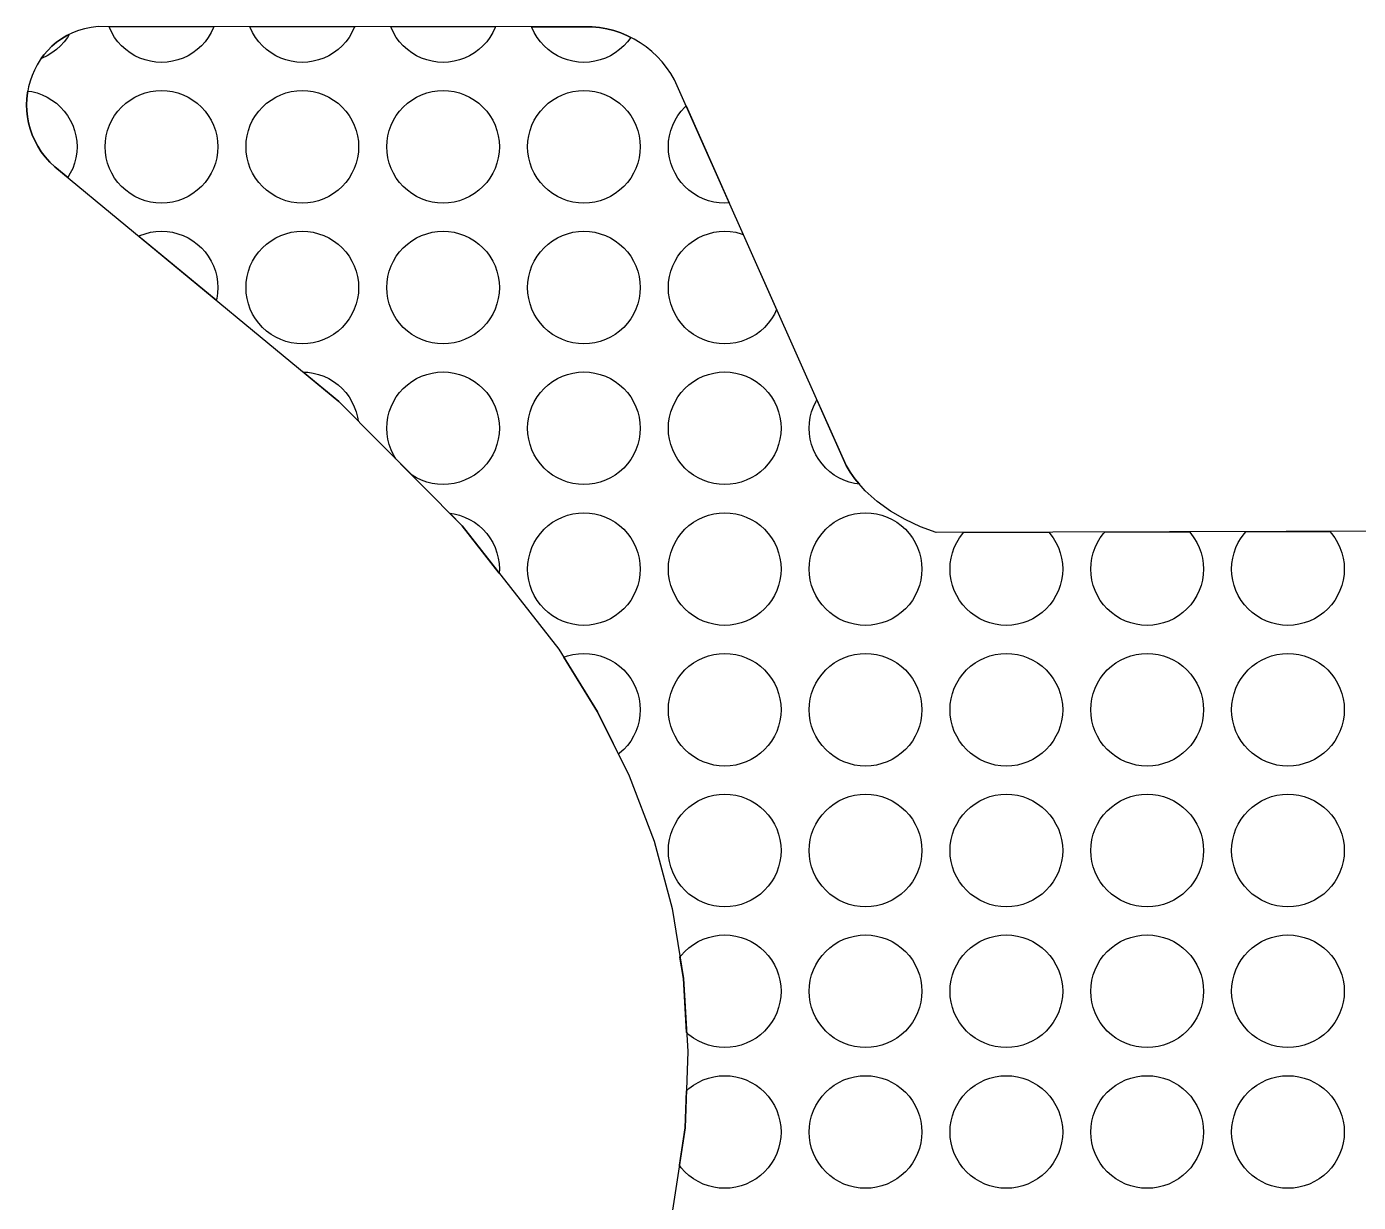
# Model space of a CAD drawing. Header units: millimetres. Extents: x 13 to 136, y -291 to -203.
# Drawn here: x 26.57 to 50.22, y -223.84 to -202.96 of the extents above; entities that cross this region are included whole.
import ezdxf

# ---------------------------------------------------------------- set-up
doc = ezdxf.new("R2010")
doc.units = ezdxf.units.MM
doc.layers.add('background', color=7, linetype='Continuous')
doc.layers.add('outline_2', color=3, linetype='Continuous')

msp = doc.modelspace()

# ---------------------------------------------------------------- linework, layer by layer
at = {"layer": 'background'}
for points in [[(26.876, -203.459), (26.945, -203.379), (27.02, -203.304), (27.102, -203.235), (27.19, -203.172), (27.284, -203.116), (27.328, -203.095), (27.297, -203.147), (27.239, -203.225), (27.173, -203.298), (27.1, -203.364), (27.021, -203.422), (26.937, -203.473), (26.848, -203.515), (26.83, -203.521)], [(29.896, -202.956), (29.889, -202.974), (29.847, -203.062), (29.797, -203.147), (29.739, -203.225), (29.673, -203.298), (29.6, -203.364), (29.521, -203.422), (29.437, -203.473), (29.348, -203.515), (29.256, -203.548), (29.161, -203.572), (29.064, -203.586), (28.966, -203.591), (28.868, -203.586), (28.77, -203.572), (28.675, -203.548), (28.583, -203.515), (28.494, -203.473), (28.41, -203.422), (28.331, -203.364), (28.258, -203.298), (28.193, -203.225), (28.134, -203.147), (28.084, -203.062), (28.042, -202.974), (28.035, -202.956)], [(32.396, -202.956), (32.389, -202.974), (32.347, -203.062), (32.297, -203.147), (32.239, -203.225), (32.173, -203.298), (32.1, -203.364), (32.021, -203.422), (31.937, -203.473), (31.848, -203.515), (31.756, -203.548), (31.661, -203.572), (31.564, -203.586), (31.466, -203.591), (31.368, -203.586), (31.27, -203.572), (31.175, -203.548), (31.083, -203.515), (30.994, -203.473), (30.91, -203.422), (30.831, -203.364), (30.758, -203.298), (30.693, -203.225), (30.634, -203.147), (30.584, -203.062), (30.542, -202.974), (30.535, -202.956)], [(34.896, -202.957), (34.889, -202.974), (34.847, -203.062), (34.797, -203.147), (34.739, -203.225), (34.673, -203.298), (34.6, -203.364), (34.521, -203.422), (34.437, -203.473), (34.348, -203.515), (34.256, -203.548), (34.161, -203.572), (34.064, -203.586), (33.966, -203.591), (33.868, -203.586), (33.77, -203.572), (33.675, -203.548), (33.583, -203.515), (33.494, -203.473), (33.41, -203.422), (33.331, -203.364), (33.258, -203.298), (33.193, -203.225), (33.134, -203.147), (33.084, -203.062), (33.042, -202.974), (33.035, -202.956)], [(36.614, -202.957), (36.745, -202.971), (36.873, -202.995), (36.999, -203.027), (37.122, -203.069), (37.24, -203.119), (37.297, -203.147), (37.239, -203.225), (37.173, -203.298), (37.1, -203.364), (37.021, -203.422), (36.937, -203.473), (36.848, -203.515), (36.756, -203.548), (36.661, -203.572), (36.564, -203.586), (36.466, -203.591), (36.368, -203.586), (36.27, -203.572), (36.175, -203.548), (36.083, -203.515), (35.994, -203.473), (35.91, -203.422), (35.831, -203.364), (35.758, -203.298), (35.693, -203.225), (35.634, -203.147), (35.584, -203.062), (35.542, -202.974), (35.536, -202.957)], [(27.073, -205.449), (26.983, -205.363), (26.903, -205.272), (26.832, -205.178), (26.769, -205.08), (26.715, -204.979), (26.671, -204.877), (26.634, -204.772), (26.606, -204.666), (26.586, -204.558), (26.575, -204.451), (26.571, -204.343), (26.576, -204.237), (26.587, -204.131), (26.593, -204.1), (26.661, -204.11), (26.756, -204.134), (26.848, -204.167), (26.937, -204.209), (27.021, -204.26), (27.1, -204.318), (27.173, -204.384), (27.239, -204.457), (27.297, -204.535), (27.347, -204.62), (27.389, -204.708), (27.422, -204.801), (27.446, -204.896), (27.461, -204.993), (27.466, -205.091), (27.461, -205.189), (27.446, -205.286), (27.422, -205.381), (27.389, -205.474), (27.347, -205.562), (27.302, -205.638)], [(29.966, -205.091), (29.961, -205.189), (29.946, -205.286), (29.922, -205.381), (29.889, -205.474), (29.847, -205.562), (29.797, -205.647), (29.739, -205.725), (29.673, -205.798), (29.6, -205.864), (29.521, -205.922), (29.437, -205.973), (29.348, -206.015), (29.256, -206.048), (29.161, -206.072), (29.064, -206.086), (28.966, -206.091), (28.868, -206.086), (28.77, -206.072), (28.675, -206.048), (28.583, -206.015), (28.494, -205.973), (28.41, -205.922), (28.331, -205.864), (28.258, -205.798), (28.193, -205.725), (28.134, -205.647), (28.084, -205.562), (28.042, -205.474), (28.009, -205.381), (27.985, -205.286), (27.97, -205.189), (27.966, -205.091), (27.97, -204.993), (27.985, -204.896), (28.009, -204.801), (28.042, -204.708), (28.084, -204.62), (28.134, -204.535), (28.193, -204.457), (28.258, -204.384), (28.331, -204.318), (28.41, -204.26), (28.494, -204.209), (28.583, -204.167), (28.675, -204.134), (28.77, -204.11), (28.868, -204.096), (28.966, -204.091), (29.064, -204.096), (29.161, -204.11), (29.256, -204.134), (29.348, -204.167), (29.437, -204.209), (29.521, -204.26), (29.6, -204.318), (29.673, -204.384), (29.739, -204.457), (29.797, -204.535), (29.847, -204.62), (29.889, -204.708), (29.922, -204.801), (29.946, -204.896), (29.961, -204.993)], [(32.466, -205.091), (32.461, -205.189), (32.446, -205.286), (32.422, -205.381), (32.389, -205.474), (32.347, -205.562), (32.297, -205.647), (32.239, -205.725), (32.173, -205.798), (32.1, -205.864), (32.021, -205.922), (31.937, -205.973), (31.848, -206.015), (31.756, -206.048), (31.661, -206.072), (31.564, -206.086), (31.466, -206.091), (31.368, -206.086), (31.27, -206.072), (31.175, -206.048), (31.083, -206.015), (30.994, -205.973), (30.91, -205.922), (30.831, -205.864), (30.758, -205.798), (30.693, -205.725), (30.634, -205.647), (30.584, -205.562), (30.542, -205.474), (30.509, -205.381), (30.485, -205.286), (30.47, -205.189), (30.466, -205.091), (30.47, -204.993), (30.485, -204.896), (30.509, -204.801), (30.542, -204.708), (30.584, -204.62), (30.634, -204.535), (30.693, -204.457), (30.758, -204.384), (30.831, -204.318), (30.91, -204.26), (30.994, -204.209), (31.083, -204.167), (31.175, -204.134), (31.27, -204.11), (31.368, -204.096), (31.466, -204.091), (31.564, -204.096), (31.661, -204.11), (31.756, -204.134), (31.848, -204.167), (31.937, -204.209), (32.021, -204.26), (32.1, -204.318), (32.173, -204.384), (32.239, -204.457), (32.297, -204.535), (32.347, -204.62), (32.389, -204.708), (32.422, -204.801), (32.446, -204.896), (32.461, -204.993)], [(34.966, -205.091), (34.961, -205.189), (34.946, -205.286), (34.922, -205.381), (34.889, -205.474), (34.847, -205.562), (34.797, -205.647), (34.739, -205.725), (34.673, -205.798), (34.6, -205.864), (34.521, -205.922), (34.437, -205.973), (34.348, -206.015), (34.256, -206.048), (34.161, -206.072), (34.064, -206.086), (33.966, -206.091), (33.868, -206.086), (33.77, -206.072), (33.675, -206.048), (33.583, -206.015), (33.494, -205.973), (33.41, -205.922), (33.331, -205.864), (33.258, -205.798), (33.193, -205.725), (33.134, -205.647), (33.084, -205.562), (33.042, -205.474), (33.009, -205.381), (32.985, -205.286), (32.97, -205.189), (32.966, -205.091), (32.97, -204.993), (32.985, -204.896), (33.009, -204.801), (33.042, -204.708), (33.084, -204.62), (33.134, -204.535), (33.193, -204.457), (33.258, -204.384), (33.331, -204.318), (33.41, -204.26), (33.494, -204.209), (33.583, -204.167), (33.675, -204.134), (33.77, -204.11), (33.868, -204.096), (33.966, -204.091), (34.064, -204.096), (34.161, -204.11), (34.256, -204.134), (34.348, -204.167), (34.437, -204.209), (34.521, -204.26), (34.6, -204.318), (34.673, -204.384), (34.739, -204.457), (34.797, -204.535), (34.847, -204.62), (34.889, -204.708), (34.922, -204.801), (34.946, -204.896), (34.961, -204.993)], [(37.466, -205.091), (37.461, -205.189), (37.446, -205.286), (37.422, -205.381), (37.389, -205.474), (37.347, -205.562), (37.297, -205.647), (37.239, -205.725), (37.173, -205.798), (37.1, -205.864), (37.021, -205.922), (36.937, -205.973), (36.848, -206.015), (36.756, -206.048), (36.661, -206.072), (36.564, -206.086), (36.466, -206.091), (36.368, -206.086), (36.27, -206.072), (36.175, -206.048), (36.083, -206.015), (35.994, -205.973), (35.91, -205.922), (35.831, -205.864), (35.758, -205.798), (35.693, -205.725), (35.634, -205.647), (35.584, -205.562), (35.542, -205.474), (35.509, -205.381), (35.485, -205.286), (35.47, -205.189), (35.466, -205.091), (35.47, -204.993), (35.485, -204.896), (35.509, -204.801), (35.542, -204.708), (35.584, -204.62), (35.634, -204.535), (35.693, -204.457), (35.758, -204.384), (35.831, -204.318), (35.91, -204.26), (35.994, -204.209), (36.083, -204.167), (36.175, -204.134), (36.27, -204.11), (36.368, -204.096), (36.466, -204.091), (36.564, -204.096), (36.661, -204.11), (36.756, -204.134), (36.848, -204.167), (36.937, -204.209), (37.021, -204.26), (37.1, -204.318), (37.173, -204.384), (37.239, -204.457), (37.297, -204.535), (37.347, -204.62), (37.389, -204.708), (37.422, -204.801), (37.446, -204.896), (37.461, -204.993)], [(39.046, -206.087), (38.966, -206.091), (38.868, -206.086), (38.77, -206.072), (38.675, -206.048), (38.583, -206.015), (38.494, -205.973), (38.41, -205.922), (38.331, -205.864), (38.258, -205.798), (38.193, -205.725), (38.134, -205.647), (38.084, -205.562), (38.042, -205.474), (38.009, -205.381), (37.985, -205.286), (37.97, -205.189), (37.966, -205.091), (37.97, -204.993), (37.985, -204.896), (38.009, -204.801), (38.042, -204.708), (38.084, -204.62), (38.134, -204.535), (38.193, -204.457), (38.258, -204.384), (38.279, -204.365)], [(28.56, -206.678), (28.583, -206.667), (28.675, -206.634), (28.77, -206.61), (28.868, -206.596), (28.966, -206.591), (29.064, -206.596), (29.161, -206.61), (29.256, -206.634), (29.348, -206.667), (29.437, -206.709), (29.521, -206.76), (29.6, -206.818), (29.673, -206.884), (29.739, -206.957), (29.797, -207.035), (29.847, -207.12), (29.889, -207.208), (29.922, -207.301), (29.946, -207.396), (29.961, -207.493), (29.966, -207.591), (29.961, -207.689), (29.946, -207.786), (29.939, -207.816)], [(32.466, -207.591), (32.461, -207.689), (32.446, -207.786), (32.422, -207.881), (32.389, -207.974), (32.347, -208.062), (32.297, -208.147), (32.239, -208.225), (32.173, -208.298), (32.1, -208.364), (32.021, -208.422), (31.937, -208.473), (31.848, -208.515), (31.756, -208.548), (31.661, -208.572), (31.564, -208.586), (31.466, -208.591), (31.368, -208.586), (31.27, -208.572), (31.175, -208.548), (31.083, -208.515), (30.994, -208.473), (30.91, -208.422), (30.831, -208.364), (30.758, -208.298), (30.693, -208.225), (30.634, -208.147), (30.584, -208.062), (30.542, -207.974), (30.509, -207.881), (30.485, -207.786), (30.47, -207.689), (30.466, -207.591), (30.47, -207.493), (30.485, -207.396), (30.509, -207.301), (30.542, -207.208), (30.584, -207.12), (30.634, -207.035), (30.693, -206.957), (30.758, -206.884), (30.831, -206.818), (30.91, -206.76), (30.994, -206.709), (31.083, -206.667), (31.175, -206.634), (31.27, -206.61), (31.368, -206.596), (31.466, -206.591), (31.564, -206.596), (31.661, -206.61), (31.756, -206.634), (31.848, -206.667), (31.937, -206.709), (32.021, -206.76), (32.1, -206.818), (32.173, -206.884), (32.239, -206.957), (32.297, -207.035), (32.347, -207.12), (32.389, -207.208), (32.422, -207.301), (32.446, -207.396), (32.461, -207.493)], [(34.966, -207.591), (34.961, -207.689), (34.946, -207.786), (34.922, -207.881), (34.889, -207.974), (34.847, -208.062), (34.797, -208.147), (34.739, -208.225), (34.673, -208.298), (34.6, -208.364), (34.521, -208.422), (34.437, -208.473), (34.348, -208.515), (34.256, -208.548), (34.161, -208.572), (34.064, -208.586), (33.966, -208.591), (33.868, -208.586), (33.77, -208.572), (33.675, -208.548), (33.583, -208.515), (33.494, -208.473), (33.41, -208.422), (33.331, -208.364), (33.258, -208.298), (33.193, -208.225), (33.134, -208.147), (33.084, -208.062), (33.042, -207.974), (33.009, -207.881), (32.985, -207.786), (32.97, -207.689), (32.966, -207.591), (32.97, -207.493), (32.985, -207.396), (33.009, -207.301), (33.042, -207.208), (33.084, -207.12), (33.134, -207.035), (33.193, -206.957), (33.258, -206.884), (33.331, -206.818), (33.41, -206.76), (33.494, -206.709), (33.583, -206.667), (33.675, -206.634), (33.77, -206.61), (33.868, -206.596), (33.966, -206.591), (34.064, -206.596), (34.161, -206.61), (34.256, -206.634), (34.348, -206.667), (34.437, -206.709), (34.521, -206.76), (34.6, -206.818), (34.673, -206.884), (34.739, -206.957), (34.797, -207.035), (34.847, -207.12), (34.889, -207.208), (34.922, -207.301), (34.946, -207.396), (34.961, -207.493)], [(37.466, -207.591), (37.461, -207.689), (37.446, -207.786), (37.422, -207.881), (37.389, -207.974), (37.347, -208.062), (37.297, -208.147), (37.239, -208.225), (37.173, -208.298), (37.1, -208.364), (37.021, -208.422), (36.937, -208.473), (36.848, -208.515), (36.756, -208.548), (36.661, -208.572), (36.564, -208.586), (36.466, -208.591), (36.368, -208.586), (36.27, -208.572), (36.175, -208.548), (36.083, -208.515), (35.994, -208.473), (35.91, -208.422), (35.831, -208.364), (35.758, -208.298), (35.693, -208.225), (35.634, -208.147), (35.584, -208.062), (35.542, -207.974), (35.509, -207.881), (35.485, -207.786), (35.47, -207.689), (35.466, -207.591), (35.47, -207.493), (35.485, -207.396), (35.509, -207.301), (35.542, -207.208), (35.584, -207.12), (35.634, -207.035), (35.693, -206.957), (35.758, -206.884), (35.831, -206.818), (35.91, -206.76), (35.994, -206.709), (36.083, -206.667), (36.175, -206.634), (36.27, -206.61), (36.368, -206.596), (36.466, -206.591), (36.564, -206.596), (36.661, -206.61), (36.756, -206.634), (36.848, -206.667), (36.937, -206.709), (37.021, -206.76), (37.1, -206.818), (37.173, -206.884), (37.239, -206.957), (37.297, -207.035), (37.347, -207.12), (37.389, -207.208), (37.422, -207.301), (37.446, -207.396), (37.461, -207.493)], [(39.887, -207.978), (39.847, -208.062), (39.797, -208.147), (39.739, -208.225), (39.673, -208.298), (39.6, -208.364), (39.521, -208.422), (39.437, -208.473), (39.348, -208.515), (39.256, -208.548), (39.161, -208.572), (39.064, -208.586), (38.966, -208.591), (38.868, -208.586), (38.77, -208.572), (38.675, -208.548), (38.583, -208.515), (38.494, -208.473), (38.41, -208.422), (38.331, -208.364), (38.258, -208.298), (38.193, -208.225), (38.134, -208.147), (38.084, -208.062), (38.042, -207.974), (38.009, -207.881), (37.985, -207.786), (37.97, -207.689), (37.966, -207.591), (37.97, -207.493), (37.985, -207.396), (38.009, -207.301), (38.042, -207.208), (38.084, -207.12), (38.134, -207.035), (38.193, -206.957), (38.258, -206.884), (38.331, -206.818), (38.41, -206.76), (38.494, -206.709), (38.583, -206.667), (38.675, -206.634), (38.77, -206.61), (38.868, -206.596), (38.966, -206.591), (39.064, -206.596), (39.161, -206.61), (39.256, -206.634), (39.295, -206.648)], [(32.115, -209.614), (31.483, -209.092), (31.564, -209.096), (31.661, -209.11), (31.756, -209.134), (31.848, -209.167), (31.937, -209.209), (32.021, -209.26), (32.1, -209.318), (32.173, -209.384), (32.239, -209.457), (32.297, -209.535), (32.347, -209.62), (32.389, -209.708), (32.422, -209.801), (32.446, -209.896), (32.455, -209.957)], [(33.127, -210.634), (33.084, -210.562), (33.042, -210.474), (33.009, -210.381), (32.985, -210.286), (32.97, -210.189), (32.966, -210.091), (32.97, -209.993), (32.985, -209.896), (33.009, -209.801), (33.042, -209.708), (33.084, -209.62), (33.134, -209.535), (33.193, -209.457), (33.258, -209.384), (33.331, -209.318), (33.41, -209.26), (33.494, -209.209), (33.583, -209.167), (33.675, -209.134), (33.77, -209.11), (33.868, -209.096), (33.966, -209.091), (34.064, -209.096), (34.161, -209.11), (34.256, -209.134), (34.348, -209.167), (34.437, -209.209), (34.521, -209.26), (34.6, -209.318), (34.673, -209.384), (34.739, -209.457), (34.797, -209.535), (34.847, -209.62), (34.889, -209.708), (34.922, -209.801), (34.946, -209.896), (34.961, -209.993), (34.966, -210.091), (34.961, -210.189), (34.946, -210.286), (34.922, -210.381), (34.889, -210.474), (34.847, -210.562), (34.797, -210.647), (34.739, -210.725), (34.673, -210.798), (34.6, -210.864), (34.521, -210.922), (34.437, -210.973), (34.348, -211.015), (34.256, -211.048), (34.161, -211.072), (34.064, -211.086), (33.966, -211.091), (33.868, -211.086), (33.77, -211.072), (33.675, -211.048), (33.583, -211.015), (33.494, -210.973), (33.416, -210.926)], [(37.466, -210.091), (37.461, -210.189), (37.446, -210.286), (37.422, -210.381), (37.389, -210.474), (37.347, -210.562), (37.297, -210.647), (37.239, -210.725), (37.173, -210.798), (37.1, -210.864), (37.021, -210.922), (36.937, -210.973), (36.848, -211.015), (36.756, -211.048), (36.661, -211.072), (36.564, -211.086), (36.466, -211.091), (36.368, -211.086), (36.27, -211.072), (36.175, -211.048), (36.083, -211.015), (35.994, -210.973), (35.91, -210.922), (35.831, -210.864), (35.758, -210.798), (35.693, -210.725), (35.634, -210.647), (35.584, -210.562), (35.542, -210.474), (35.509, -210.381), (35.485, -210.286), (35.47, -210.189), (35.466, -210.091), (35.47, -209.993), (35.485, -209.896), (35.509, -209.801), (35.542, -209.708), (35.584, -209.62), (35.634, -209.535), (35.693, -209.457), (35.758, -209.384), (35.831, -209.318), (35.91, -209.26), (35.994, -209.209), (36.083, -209.167), (36.175, -209.134), (36.27, -209.11), (36.368, -209.096), (36.466, -209.091), (36.564, -209.096), (36.661, -209.11), (36.756, -209.134), (36.848, -209.167), (36.937, -209.209), (37.021, -209.26), (37.1, -209.318), (37.173, -209.384), (37.239, -209.457), (37.297, -209.535), (37.347, -209.62), (37.389, -209.708), (37.422, -209.801), (37.446, -209.896), (37.461, -209.993)], [(39.966, -210.091), (39.961, -210.189), (39.946, -210.286), (39.922, -210.381), (39.889, -210.474), (39.847, -210.562), (39.797, -210.647), (39.739, -210.725), (39.673, -210.798), (39.6, -210.864), (39.521, -210.922), (39.437, -210.973), (39.348, -211.015), (39.256, -211.048), (39.161, -211.072), (39.064, -211.086), (38.966, -211.091), (38.868, -211.086), (38.77, -211.072), (38.675, -211.048), (38.583, -211.015), (38.494, -210.973), (38.41, -210.922), (38.331, -210.864), (38.258, -210.798), (38.193, -210.725), (38.134, -210.647), (38.084, -210.562), (38.042, -210.474), (38.009, -210.381), (37.985, -210.286), (37.97, -210.189), (37.966, -210.091), (37.97, -209.993), (37.985, -209.896), (38.009, -209.801), (38.042, -209.708), (38.084, -209.62), (38.134, -209.535), (38.193, -209.457), (38.258, -209.384), (38.331, -209.318), (38.41, -209.26), (38.494, -209.209), (38.583, -209.167), (38.675, -209.134), (38.77, -209.11), (38.868, -209.096), (38.966, -209.091), (39.064, -209.096), (39.161, -209.11), (39.256, -209.134), (39.348, -209.167), (39.437, -209.209), (39.521, -209.26), (39.6, -209.318), (39.673, -209.384), (39.739, -209.457), (39.797, -209.535), (39.847, -209.62), (39.889, -209.708), (39.922, -209.801), (39.946, -209.896), (39.961, -209.993)], [(41.12, -210.749), (41.193, -210.871), (41.274, -210.986), (41.359, -211.085), (41.27, -211.072), (41.175, -211.048), (41.083, -211.015), (40.994, -210.973), (40.91, -210.922), (40.831, -210.864), (40.758, -210.798), (40.693, -210.725), (40.634, -210.647), (40.584, -210.562), (40.542, -210.474), (40.509, -210.381), (40.485, -210.286), (40.47, -210.189), (40.466, -210.091), (40.47, -209.993), (40.485, -209.896), (40.509, -209.801), (40.542, -209.708), (40.584, -209.62), (40.603, -209.587)], [(34.304, -211.822), (34.083, -211.599), (34.161, -211.61), (34.256, -211.634), (34.348, -211.667), (34.437, -211.709), (34.521, -211.76), (34.6, -211.818), (34.673, -211.884), (34.739, -211.957), (34.797, -212.035), (34.847, -212.12), (34.889, -212.208), (34.922, -212.301), (34.946, -212.396), (34.961, -212.493), (34.966, -212.591), (34.962, -212.662)], [(37.466, -212.591), (37.461, -212.689), (37.446, -212.786), (37.422, -212.881), (37.389, -212.974), (37.347, -213.062), (37.297, -213.147), (37.239, -213.225), (37.173, -213.298), (37.1, -213.364), (37.021, -213.422), (36.937, -213.473), (36.848, -213.515), (36.756, -213.548), (36.661, -213.572), (36.564, -213.586), (36.466, -213.591), (36.368, -213.586), (36.27, -213.572), (36.175, -213.548), (36.083, -213.515), (35.994, -213.473), (35.91, -213.422), (35.831, -213.364), (35.758, -213.298), (35.693, -213.225), (35.634, -213.147), (35.584, -213.062), (35.542, -212.974), (35.509, -212.881), (35.485, -212.786), (35.47, -212.689), (35.466, -212.591), (35.47, -212.493), (35.485, -212.396), (35.509, -212.301), (35.542, -212.208), (35.584, -212.12), (35.634, -212.035), (35.693, -211.957), (35.758, -211.884), (35.831, -211.818), (35.91, -211.76), (35.994, -211.709), (36.083, -211.667), (36.175, -211.634), (36.27, -211.61), (36.368, -211.596), (36.466, -211.591), (36.564, -211.596), (36.661, -211.61), (36.756, -211.634), (36.848, -211.667), (36.937, -211.709), (37.021, -211.76), (37.1, -211.818), (37.173, -211.884), (37.239, -211.957), (37.297, -212.035), (37.347, -212.12), (37.389, -212.208), (37.422, -212.301), (37.446, -212.396), (37.461, -212.493)], [(39.966, -212.591), (39.961, -212.689), (39.946, -212.786), (39.922, -212.881), (39.889, -212.974), (39.847, -213.062), (39.797, -213.147), (39.739, -213.225), (39.673, -213.298), (39.6, -213.364), (39.521, -213.422), (39.437, -213.473), (39.348, -213.515), (39.256, -213.548), (39.161, -213.572), (39.064, -213.586), (38.966, -213.591), (38.868, -213.586), (38.77, -213.572), (38.675, -213.548), (38.583, -213.515), (38.494, -213.473), (38.41, -213.422), (38.331, -213.364), (38.258, -213.298), (38.193, -213.225), (38.134, -213.147), (38.084, -213.062), (38.042, -212.974), (38.009, -212.881), (37.985, -212.786), (37.97, -212.689), (37.966, -212.591), (37.97, -212.493), (37.985, -212.396), (38.009, -212.301), (38.042, -212.208), (38.084, -212.12), (38.134, -212.035), (38.193, -211.957), (38.258, -211.884), (38.331, -211.818), (38.41, -211.76), (38.494, -211.709), (38.583, -211.667), (38.675, -211.634), (38.77, -211.61), (38.868, -211.596), (38.966, -211.591), (39.064, -211.596), (39.161, -211.61), (39.256, -211.634), (39.348, -211.667), (39.437, -211.709), (39.521, -211.76), (39.6, -211.818), (39.673, -211.884), (39.739, -211.957), (39.797, -212.035), (39.847, -212.12), (39.889, -212.208), (39.922, -212.301), (39.946, -212.396), (39.961, -212.493)], [(42.466, -212.591), (42.461, -212.689), (42.446, -212.786), (42.422, -212.881), (42.389, -212.974), (42.347, -213.062), (42.297, -213.147), (42.239, -213.225), (42.173, -213.298), (42.1, -213.364), (42.021, -213.422), (41.937, -213.473), (41.848, -213.515), (41.756, -213.548), (41.661, -213.572), (41.564, -213.586), (41.466, -213.591), (41.368, -213.586), (41.27, -213.572), (41.175, -213.548), (41.083, -213.515), (40.994, -213.473), (40.91, -213.422), (40.831, -213.364), (40.758, -213.298), (40.693, -213.225), (40.634, -213.147), (40.584, -213.062), (40.542, -212.974), (40.509, -212.881), (40.485, -212.786), (40.47, -212.689), (40.466, -212.591), (40.47, -212.493), (40.485, -212.396), (40.509, -212.301), (40.542, -212.208), (40.584, -212.12), (40.634, -212.035), (40.693, -211.957), (40.758, -211.884), (40.831, -211.818), (40.91, -211.76), (40.994, -211.709), (41.083, -211.667), (41.175, -211.634), (41.27, -211.61), (41.368, -211.596), (41.466, -211.591), (41.564, -211.596), (41.661, -211.61), (41.756, -211.634), (41.848, -211.667), (41.937, -211.709), (42.021, -211.76), (42.1, -211.818), (42.173, -211.884), (42.239, -211.957), (42.297, -212.035), (42.347, -212.12), (42.389, -212.208), (42.422, -212.301), (42.446, -212.396), (42.461, -212.493)], [(44.722, -211.938), (44.739, -211.957), (44.797, -212.035), (44.847, -212.12), (44.889, -212.208), (44.922, -212.301), (44.946, -212.396), (44.961, -212.493), (44.966, -212.591), (44.961, -212.689), (44.946, -212.786), (44.922, -212.881), (44.889, -212.974), (44.847, -213.062), (44.797, -213.147), (44.739, -213.225), (44.673, -213.298), (44.6, -213.364), (44.521, -213.422), (44.437, -213.473), (44.348, -213.515), (44.256, -213.548), (44.161, -213.572), (44.064, -213.586), (43.966, -213.591), (43.868, -213.586), (43.77, -213.572), (43.675, -213.548), (43.583, -213.515), (43.494, -213.473), (43.41, -213.422), (43.331, -213.364), (43.258, -213.298), (43.193, -213.225), (43.134, -213.147), (43.084, -213.062), (43.042, -212.974), (43.009, -212.881), (42.985, -212.786), (42.97, -212.689), (42.966, -212.591), (42.97, -212.493), (42.985, -212.396), (43.009, -212.301), (43.042, -212.208), (43.084, -212.12), (43.134, -212.035), (43.193, -211.957), (43.205, -211.943)], [(47.215, -211.931), (47.239, -211.957), (47.297, -212.035), (47.347, -212.12), (47.389, -212.208), (47.422, -212.301), (47.446, -212.396), (47.461, -212.493), (47.466, -212.591), (47.461, -212.689), (47.446, -212.786), (47.422, -212.881), (47.389, -212.974), (47.347, -213.062), (47.297, -213.147), (47.239, -213.225), (47.173, -213.298), (47.1, -213.364), (47.021, -213.422), (46.937, -213.473), (46.848, -213.515), (46.756, -213.548), (46.661, -213.572), (46.564, -213.586), (46.466, -213.591), (46.368, -213.586), (46.27, -213.572), (46.175, -213.548), (46.083, -213.515), (45.994, -213.473), (45.91, -213.422), (45.831, -213.364), (45.758, -213.298), (45.693, -213.225), (45.634, -213.147), (45.584, -213.062), (45.542, -212.974), (45.509, -212.881), (45.485, -212.786), (45.47, -212.689), (45.466, -212.591), (45.47, -212.493), (45.485, -212.396), (45.509, -212.301), (45.542, -212.208), (45.584, -212.12), (45.634, -212.035), (45.693, -211.957), (45.712, -211.935)], [(49.709, -211.924), (49.739, -211.957), (49.797, -212.035), (49.847, -212.12), (49.889, -212.208), (49.922, -212.301), (49.946, -212.396), (49.961, -212.493), (49.966, -212.591), (49.961, -212.689), (49.946, -212.786), (49.922, -212.881), (49.889, -212.974), (49.847, -213.062), (49.797, -213.147), (49.739, -213.225), (49.673, -213.298), (49.6, -213.364), (49.521, -213.422), (49.437, -213.473), (49.348, -213.515), (49.256, -213.548), (49.161, -213.572), (49.064, -213.586), (48.966, -213.591), (48.868, -213.586), (48.77, -213.572), (48.675, -213.548), (48.583, -213.515), (48.494, -213.473), (48.41, -213.422), (48.331, -213.364), (48.258, -213.298), (48.193, -213.225), (48.134, -213.147), (48.084, -213.062), (48.042, -212.974), (48.009, -212.881), (47.985, -212.786), (47.97, -212.689), (47.966, -212.591), (47.97, -212.493), (47.985, -212.396), (48.009, -212.301), (48.042, -212.208), (48.084, -212.12), (48.134, -212.035), (48.193, -211.957), (48.218, -211.928)], [(36.705, -215.13), (36.109, -214.158), (36.175, -214.134), (36.27, -214.11), (36.368, -214.096), (36.466, -214.091), (36.564, -214.096), (36.661, -214.11), (36.756, -214.134), (36.848, -214.167), (36.937, -214.209), (37.021, -214.26), (37.1, -214.318), (37.173, -214.384), (37.239, -214.457), (37.297, -214.535), (37.347, -214.62), (37.389, -214.708), (37.422, -214.801), (37.446, -214.896), (37.461, -214.993), (37.466, -215.091), (37.461, -215.189), (37.446, -215.286), (37.422, -215.381), (37.389, -215.474), (37.347, -215.562), (37.297, -215.647), (37.239, -215.725), (37.173, -215.798), (37.1, -215.864), (37.077, -215.881)], [(39.966, -215.091), (39.961, -215.189), (39.946, -215.286), (39.922, -215.381), (39.889, -215.474), (39.847, -215.562), (39.797, -215.647), (39.739, -215.725), (39.673, -215.798), (39.6, -215.864), (39.521, -215.922), (39.437, -215.973), (39.348, -216.015), (39.256, -216.048), (39.161, -216.072), (39.064, -216.086), (38.966, -216.091), (38.868, -216.086), (38.77, -216.072), (38.675, -216.048), (38.583, -216.015), (38.494, -215.973), (38.41, -215.922), (38.331, -215.864), (38.258, -215.798), (38.193, -215.725), (38.134, -215.647), (38.084, -215.562), (38.042, -215.474), (38.009, -215.381), (37.985, -215.286), (37.97, -215.189), (37.966, -215.091), (37.97, -214.993), (37.985, -214.896), (38.009, -214.801), (38.042, -214.708), (38.084, -214.62), (38.134, -214.535), (38.193, -214.457), (38.258, -214.384), (38.331, -214.318), (38.41, -214.26), (38.494, -214.209), (38.583, -214.167), (38.675, -214.134), (38.77, -214.11), (38.868, -214.096), (38.966, -214.091), (39.064, -214.096), (39.161, -214.11), (39.256, -214.134), (39.348, -214.167), (39.437, -214.209), (39.521, -214.26), (39.6, -214.318), (39.673, -214.384), (39.739, -214.457), (39.797, -214.535), (39.847, -214.62), (39.889, -214.708), (39.922, -214.801), (39.946, -214.896), (39.961, -214.993)], [(42.466, -215.091), (42.461, -215.189), (42.446, -215.286), (42.422, -215.381), (42.389, -215.474), (42.347, -215.562), (42.297, -215.647), (42.239, -215.725), (42.173, -215.798), (42.1, -215.864), (42.021, -215.922), (41.937, -215.973), (41.848, -216.015), (41.756, -216.048), (41.661, -216.072), (41.564, -216.086), (41.466, -216.091), (41.368, -216.086), (41.27, -216.072), (41.175, -216.048), (41.083, -216.015), (40.994, -215.973), (40.91, -215.922), (40.831, -215.864), (40.758, -215.798), (40.693, -215.725), (40.634, -215.647), (40.584, -215.562), (40.542, -215.474), (40.509, -215.381), (40.485, -215.286), (40.47, -215.189), (40.466, -215.091), (40.47, -214.993), (40.485, -214.896), (40.509, -214.801), (40.542, -214.708), (40.584, -214.62), (40.634, -214.535), (40.693, -214.457), (40.758, -214.384), (40.831, -214.318), (40.91, -214.26), (40.994, -214.209), (41.083, -214.167), (41.175, -214.134), (41.27, -214.11), (41.368, -214.096), (41.466, -214.091), (41.564, -214.096), (41.661, -214.11), (41.756, -214.134), (41.848, -214.167), (41.937, -214.209), (42.021, -214.26), (42.1, -214.318), (42.173, -214.384), (42.239, -214.457), (42.297, -214.535), (42.347, -214.62), (42.389, -214.708), (42.422, -214.801), (42.446, -214.896), (42.461, -214.993)], [(44.966, -215.091), (44.961, -215.189), (44.946, -215.286), (44.922, -215.381), (44.889, -215.474), (44.847, -215.562), (44.797, -215.647), (44.739, -215.725), (44.673, -215.798), (44.6, -215.864), (44.521, -215.922), (44.437, -215.973), (44.348, -216.015), (44.256, -216.048), (44.161, -216.072), (44.064, -216.086), (43.966, -216.091), (43.868, -216.086), (43.77, -216.072), (43.675, -216.048), (43.583, -216.015), (43.494, -215.973), (43.41, -215.922), (43.331, -215.864), (43.258, -215.798), (43.193, -215.725), (43.134, -215.647), (43.084, -215.562), (43.042, -215.474), (43.009, -215.381), (42.985, -215.286), (42.97, -215.189), (42.966, -215.091), (42.97, -214.993), (42.985, -214.896), (43.009, -214.801), (43.042, -214.708), (43.084, -214.62), (43.134, -214.535), (43.193, -214.457), (43.258, -214.384), (43.331, -214.318), (43.41, -214.26), (43.494, -214.209), (43.583, -214.167), (43.675, -214.134), (43.77, -214.11), (43.868, -214.096), (43.966, -214.091), (44.064, -214.096), (44.161, -214.11), (44.256, -214.134), (44.348, -214.167), (44.437, -214.209), (44.521, -214.26), (44.6, -214.318), (44.673, -214.384), (44.739, -214.457), (44.797, -214.535), (44.847, -214.62), (44.889, -214.708), (44.922, -214.801), (44.946, -214.896), (44.961, -214.993)], [(47.466, -215.091), (47.461, -215.189), (47.446, -215.286), (47.422, -215.381), (47.389, -215.474), (47.347, -215.562), (47.297, -215.647), (47.239, -215.725), (47.173, -215.798), (47.1, -215.864), (47.021, -215.922), (46.937, -215.973), (46.848, -216.015), (46.756, -216.048), (46.661, -216.072), (46.564, -216.086), (46.466, -216.091), (46.368, -216.086), (46.27, -216.072), (46.175, -216.048), (46.083, -216.015), (45.994, -215.973), (45.91, -215.922), (45.831, -215.864), (45.758, -215.798), (45.693, -215.725), (45.634, -215.647), (45.584, -215.562), (45.542, -215.474), (45.509, -215.381), (45.485, -215.286), (45.47, -215.189), (45.466, -215.091), (45.47, -214.993), (45.485, -214.896), (45.509, -214.801), (45.542, -214.708), (45.584, -214.62), (45.634, -214.535), (45.693, -214.457), (45.758, -214.384), (45.831, -214.318), (45.91, -214.26), (45.994, -214.209), (46.083, -214.167), (46.175, -214.134), (46.27, -214.11), (46.368, -214.096), (46.466, -214.091), (46.564, -214.096), (46.661, -214.11), (46.756, -214.134), (46.848, -214.167), (46.937, -214.209), (47.021, -214.26), (47.1, -214.318), (47.173, -214.384), (47.239, -214.457), (47.297, -214.535), (47.347, -214.62), (47.389, -214.708), (47.422, -214.801), (47.446, -214.896), (47.461, -214.993)], [(49.966, -215.091), (49.961, -215.189), (49.946, -215.286), (49.922, -215.381), (49.889, -215.474), (49.847, -215.562), (49.797, -215.647), (49.739, -215.725), (49.673, -215.798), (49.6, -215.864), (49.521, -215.922), (49.437, -215.973), (49.348, -216.015), (49.256, -216.048), (49.161, -216.072), (49.064, -216.086), (48.966, -216.091), (48.868, -216.086), (48.77, -216.072), (48.675, -216.048), (48.583, -216.015), (48.494, -215.973), (48.41, -215.922), (48.331, -215.864), (48.258, -215.798), (48.193, -215.725), (48.134, -215.647), (48.084, -215.562), (48.042, -215.474), (48.009, -215.381), (47.985, -215.286), (47.97, -215.189), (47.966, -215.091), (47.97, -214.993), (47.985, -214.896), (48.009, -214.801), (48.042, -214.708), (48.084, -214.62), (48.134, -214.535), (48.193, -214.457), (48.258, -214.384), (48.331, -214.318), (48.41, -214.26), (48.494, -214.209), (48.583, -214.167), (48.675, -214.134), (48.77, -214.11), (48.868, -214.096), (48.966, -214.091), (49.064, -214.096), (49.161, -214.11), (49.256, -214.134), (49.348, -214.167), (49.437, -214.209), (49.521, -214.26), (49.6, -214.318), (49.673, -214.384), (49.739, -214.457), (49.797, -214.535), (49.847, -214.62), (49.889, -214.708), (49.922, -214.801), (49.946, -214.896), (49.961, -214.993)], [(39.966, -217.591), (39.961, -217.689), (39.946, -217.786), (39.922, -217.881), (39.889, -217.974), (39.847, -218.062), (39.797, -218.147), (39.739, -218.225), (39.673, -218.298), (39.6, -218.364), (39.521, -218.422), (39.437, -218.473), (39.348, -218.515), (39.256, -218.548), (39.161, -218.572), (39.064, -218.586), (38.966, -218.591), (38.868, -218.586), (38.77, -218.572), (38.675, -218.548), (38.583, -218.515), (38.494, -218.473), (38.41, -218.422), (38.331, -218.364), (38.258, -218.298), (38.193, -218.225), (38.134, -218.147), (38.084, -218.062), (38.042, -217.974), (38.009, -217.881), (37.985, -217.786), (37.97, -217.689), (37.966, -217.591), (37.97, -217.493), (37.985, -217.396), (38.009, -217.301), (38.042, -217.208), (38.084, -217.12), (38.134, -217.035), (38.193, -216.957), (38.258, -216.884), (38.331, -216.818), (38.41, -216.76), (38.494, -216.709), (38.583, -216.667), (38.675, -216.634), (38.77, -216.61), (38.868, -216.596), (38.966, -216.591), (39.064, -216.596), (39.161, -216.61), (39.256, -216.634), (39.348, -216.667), (39.437, -216.709), (39.521, -216.76), (39.6, -216.818), (39.673, -216.884), (39.739, -216.957), (39.797, -217.035), (39.847, -217.12), (39.889, -217.208), (39.922, -217.301), (39.946, -217.396), (39.961, -217.493)], [(42.466, -217.591), (42.461, -217.689), (42.446, -217.786), (42.422, -217.881), (42.389, -217.974), (42.347, -218.062), (42.297, -218.147), (42.239, -218.225), (42.173, -218.298), (42.1, -218.364), (42.021, -218.422), (41.937, -218.473), (41.848, -218.515), (41.756, -218.548), (41.661, -218.572), (41.564, -218.586), (41.466, -218.591), (41.368, -218.586), (41.27, -218.572), (41.175, -218.548), (41.083, -218.515), (40.994, -218.473), (40.91, -218.422), (40.831, -218.364), (40.758, -218.298), (40.693, -218.225), (40.634, -218.147), (40.584, -218.062), (40.542, -217.974), (40.509, -217.881), (40.485, -217.786), (40.47, -217.689), (40.466, -217.591), (40.47, -217.493), (40.485, -217.396), (40.509, -217.301), (40.542, -217.208), (40.584, -217.12), (40.634, -217.035), (40.693, -216.957), (40.758, -216.884), (40.831, -216.818), (40.91, -216.76), (40.994, -216.709), (41.083, -216.667), (41.175, -216.634), (41.27, -216.61), (41.368, -216.596), (41.466, -216.591), (41.564, -216.596), (41.661, -216.61), (41.756, -216.634), (41.848, -216.667), (41.937, -216.709), (42.021, -216.76), (42.1, -216.818), (42.173, -216.884), (42.239, -216.957), (42.297, -217.035), (42.347, -217.12), (42.389, -217.208), (42.422, -217.301), (42.446, -217.396), (42.461, -217.493)], [(44.966, -217.591), (44.961, -217.689), (44.946, -217.786), (44.922, -217.881), (44.889, -217.974), (44.847, -218.062), (44.797, -218.147), (44.739, -218.225), (44.673, -218.298), (44.6, -218.364), (44.521, -218.422), (44.437, -218.473), (44.348, -218.515), (44.256, -218.548), (44.161, -218.572), (44.064, -218.586), (43.966, -218.591), (43.868, -218.586), (43.77, -218.572), (43.675, -218.548), (43.583, -218.515), (43.494, -218.473), (43.41, -218.422), (43.331, -218.364), (43.258, -218.298), (43.193, -218.225), (43.134, -218.147), (43.084, -218.062), (43.042, -217.974), (43.009, -217.881), (42.985, -217.786), (42.97, -217.689), (42.966, -217.591), (42.97, -217.493), (42.985, -217.396), (43.009, -217.301), (43.042, -217.208), (43.084, -217.12), (43.134, -217.035), (43.193, -216.957), (43.258, -216.884), (43.331, -216.818), (43.41, -216.76), (43.494, -216.709), (43.583, -216.667), (43.675, -216.634), (43.77, -216.61), (43.868, -216.596), (43.966, -216.591), (44.064, -216.596), (44.161, -216.61), (44.256, -216.634), (44.348, -216.667), (44.437, -216.709), (44.521, -216.76), (44.6, -216.818), (44.673, -216.884), (44.739, -216.957), (44.797, -217.035), (44.847, -217.12), (44.889, -217.208), (44.922, -217.301), (44.946, -217.396), (44.961, -217.493)], [(47.466, -217.591), (47.461, -217.689), (47.446, -217.786), (47.422, -217.881), (47.389, -217.974), (47.347, -218.062), (47.297, -218.147), (47.239, -218.225), (47.173, -218.298), (47.1, -218.364), (47.021, -218.422), (46.937, -218.473), (46.848, -218.515), (46.756, -218.548), (46.661, -218.572), (46.564, -218.586), (46.466, -218.591), (46.368, -218.586), (46.27, -218.572), (46.175, -218.548), (46.083, -218.515), (45.994, -218.473), (45.91, -218.422), (45.831, -218.364), (45.758, -218.298), (45.693, -218.225), (45.634, -218.147), (45.584, -218.062), (45.542, -217.974), (45.509, -217.881), (45.485, -217.786), (45.47, -217.689), (45.466, -217.591), (45.47, -217.493), (45.485, -217.396), (45.509, -217.301), (45.542, -217.208), (45.584, -217.12), (45.634, -217.035), (45.693, -216.957), (45.758, -216.884), (45.831, -216.818), (45.91, -216.76), (45.994, -216.709), (46.083, -216.667), (46.175, -216.634), (46.27, -216.61), (46.368, -216.596), (46.466, -216.591), (46.564, -216.596), (46.661, -216.61), (46.756, -216.634), (46.848, -216.667), (46.937, -216.709), (47.021, -216.76), (47.1, -216.818), (47.173, -216.884), (47.239, -216.957), (47.297, -217.035), (47.347, -217.12), (47.389, -217.208), (47.422, -217.301), (47.446, -217.396), (47.461, -217.493)], [(49.966, -217.591), (49.961, -217.689), (49.946, -217.786), (49.922, -217.881), (49.889, -217.974), (49.847, -218.062), (49.797, -218.147), (49.739, -218.225), (49.673, -218.298), (49.6, -218.364), (49.521, -218.422), (49.437, -218.473), (49.348, -218.515), (49.256, -218.548), (49.161, -218.572), (49.064, -218.586), (48.966, -218.591), (48.868, -218.586), (48.77, -218.572), (48.675, -218.548), (48.583, -218.515), (48.494, -218.473), (48.41, -218.422), (48.331, -218.364), (48.258, -218.298), (48.193, -218.225), (48.134, -218.147), (48.084, -218.062), (48.042, -217.974), (48.009, -217.881), (47.985, -217.786), (47.97, -217.689), (47.966, -217.591), (47.97, -217.493), (47.985, -217.396), (48.009, -217.301), (48.042, -217.208), (48.084, -217.12), (48.134, -217.035), (48.193, -216.957), (48.258, -216.884), (48.331, -216.818), (48.41, -216.76), (48.494, -216.709), (48.583, -216.667), (48.675, -216.634), (48.77, -216.61), (48.868, -216.596), (48.966, -216.591), (49.064, -216.596), (49.161, -216.61), (49.256, -216.634), (49.348, -216.667), (49.437, -216.709), (49.521, -216.76), (49.6, -216.818), (49.673, -216.884), (49.739, -216.957), (49.797, -217.035), (49.847, -217.12), (49.889, -217.208), (49.922, -217.301), (49.946, -217.396), (49.961, -217.493)], [(38.231, -219.866), (38.17, -219.487), (38.193, -219.457), (38.258, -219.384), (38.331, -219.318), (38.41, -219.26), (38.494, -219.209), (38.583, -219.167), (38.675, -219.134), (38.77, -219.11), (38.868, -219.096), (38.966, -219.091), (39.064, -219.096), (39.161, -219.11), (39.256, -219.134), (39.348, -219.167), (39.437, -219.209), (39.521, -219.26), (39.6, -219.318), (39.673, -219.384), (39.739, -219.457), (39.797, -219.535), (39.847, -219.62), (39.889, -219.708), (39.922, -219.801), (39.946, -219.896), (39.961, -219.993), (39.966, -220.091), (39.961, -220.189), (39.946, -220.286), (39.922, -220.381), (39.889, -220.474), (39.847, -220.562), (39.797, -220.647), (39.739, -220.725), (39.673, -220.798), (39.6, -220.864), (39.521, -220.922), (39.437, -220.973), (39.348, -221.015), (39.256, -221.048), (39.161, -221.072), (39.064, -221.086), (38.966, -221.091), (38.868, -221.086), (38.77, -221.072), (38.675, -221.048), (38.583, -221.015), (38.494, -220.973), (38.41, -220.922), (38.331, -220.864), (38.288, -220.825)], [(42.466, -220.091), (42.461, -220.189), (42.446, -220.286), (42.422, -220.381), (42.389, -220.474), (42.347, -220.562), (42.297, -220.647), (42.239, -220.725), (42.173, -220.798), (42.1, -220.864), (42.021, -220.922), (41.937, -220.973), (41.848, -221.015), (41.756, -221.048), (41.661, -221.072), (41.564, -221.086), (41.466, -221.091), (41.368, -221.086), (41.27, -221.072), (41.175, -221.048), (41.083, -221.015), (40.994, -220.973), (40.91, -220.922), (40.831, -220.864), (40.758, -220.798), (40.693, -220.725), (40.634, -220.647), (40.584, -220.562), (40.542, -220.474), (40.509, -220.381), (40.485, -220.286), (40.47, -220.189), (40.466, -220.091), (40.47, -219.993), (40.485, -219.896), (40.509, -219.801), (40.542, -219.708), (40.584, -219.62), (40.634, -219.535), (40.693, -219.457), (40.758, -219.384), (40.831, -219.318), (40.91, -219.26), (40.994, -219.209), (41.083, -219.167), (41.175, -219.134), (41.27, -219.11), (41.368, -219.096), (41.466, -219.091), (41.564, -219.096), (41.661, -219.11), (41.756, -219.134), (41.848, -219.167), (41.937, -219.209), (42.021, -219.26), (42.1, -219.318), (42.173, -219.384), (42.239, -219.457), (42.297, -219.535), (42.347, -219.62), (42.389, -219.708), (42.422, -219.801), (42.446, -219.896), (42.461, -219.993)], [(44.966, -220.091), (44.961, -220.189), (44.946, -220.286), (44.922, -220.381), (44.889, -220.474), (44.847, -220.562), (44.797, -220.647), (44.739, -220.725), (44.673, -220.798), (44.6, -220.864), (44.521, -220.922), (44.437, -220.973), (44.348, -221.015), (44.256, -221.048), (44.161, -221.072), (44.064, -221.086), (43.966, -221.091), (43.868, -221.086), (43.77, -221.072), (43.675, -221.048), (43.583, -221.015), (43.494, -220.973), (43.41, -220.922), (43.331, -220.864), (43.258, -220.798), (43.193, -220.725), (43.134, -220.647), (43.084, -220.562), (43.042, -220.474), (43.009, -220.381), (42.985, -220.286), (42.97, -220.189), (42.966, -220.091), (42.97, -219.993), (42.985, -219.896), (43.009, -219.801), (43.042, -219.708), (43.084, -219.62), (43.134, -219.535), (43.193, -219.457), (43.258, -219.384), (43.331, -219.318), (43.41, -219.26), (43.494, -219.209), (43.583, -219.167), (43.675, -219.134), (43.77, -219.11), (43.868, -219.096), (43.966, -219.091), (44.064, -219.096), (44.161, -219.11), (44.256, -219.134), (44.348, -219.167), (44.437, -219.209), (44.521, -219.26), (44.6, -219.318), (44.673, -219.384), (44.739, -219.457), (44.797, -219.535), (44.847, -219.62), (44.889, -219.708), (44.922, -219.801), (44.946, -219.896), (44.961, -219.993)], [(47.466, -220.091), (47.461, -220.189), (47.446, -220.286), (47.422, -220.381), (47.389, -220.474), (47.347, -220.562), (47.297, -220.647), (47.239, -220.725), (47.173, -220.798), (47.1, -220.864), (47.021, -220.922), (46.937, -220.973), (46.848, -221.015), (46.756, -221.048), (46.661, -221.072), (46.564, -221.086), (46.466, -221.091), (46.368, -221.086), (46.27, -221.072), (46.175, -221.048), (46.083, -221.015), (45.994, -220.973), (45.91, -220.922), (45.831, -220.864), (45.758, -220.798), (45.693, -220.725), (45.634, -220.647), (45.584, -220.562), (45.542, -220.474), (45.509, -220.381), (45.485, -220.286), (45.47, -220.189), (45.466, -220.091), (45.47, -219.993), (45.485, -219.896), (45.509, -219.801), (45.542, -219.708), (45.584, -219.62), (45.634, -219.535), (45.693, -219.457), (45.758, -219.384), (45.831, -219.318), (45.91, -219.26), (45.994, -219.209), (46.083, -219.167), (46.175, -219.134), (46.27, -219.11), (46.368, -219.096), (46.466, -219.091), (46.564, -219.096), (46.661, -219.11), (46.756, -219.134), (46.848, -219.167), (46.937, -219.209), (47.021, -219.26), (47.1, -219.318), (47.173, -219.384), (47.239, -219.457), (47.297, -219.535), (47.347, -219.62), (47.389, -219.708), (47.422, -219.801), (47.446, -219.896), (47.461, -219.993)], [(49.966, -220.091), (49.961, -220.189), (49.946, -220.286), (49.922, -220.381), (49.889, -220.474), (49.847, -220.562), (49.797, -220.647), (49.739, -220.725), (49.673, -220.798), (49.6, -220.864), (49.521, -220.922), (49.437, -220.973), (49.348, -221.015), (49.256, -221.048), (49.161, -221.072), (49.064, -221.086), (48.966, -221.091), (48.868, -221.086), (48.77, -221.072), (48.675, -221.048), (48.583, -221.015), (48.494, -220.973), (48.41, -220.922), (48.331, -220.864), (48.258, -220.798), (48.193, -220.725), (48.134, -220.647), (48.084, -220.562), (48.042, -220.474), (48.009, -220.381), (47.985, -220.286), (47.97, -220.189), (47.966, -220.091), (47.97, -219.993), (47.985, -219.896), (48.009, -219.801), (48.042, -219.708), (48.084, -219.62), (48.134, -219.535), (48.193, -219.457), (48.258, -219.384), (48.331, -219.318), (48.41, -219.26), (48.494, -219.209), (48.583, -219.167), (48.675, -219.134), (48.77, -219.11), (48.868, -219.096), (48.966, -219.091), (49.064, -219.096), (49.161, -219.11), (49.256, -219.134), (49.348, -219.167), (49.437, -219.209), (49.521, -219.26), (49.6, -219.318), (49.673, -219.384), (49.739, -219.457), (49.797, -219.535), (49.847, -219.62), (49.889, -219.708), (49.922, -219.801), (49.946, -219.896), (49.961, -219.993)], [(38.262, -222.514), (38.284, -221.86), (38.331, -221.818), (38.41, -221.76), (38.494, -221.709), (38.583, -221.667), (38.675, -221.634), (38.77, -221.61), (38.868, -221.596), (38.966, -221.591), (39.064, -221.596), (39.161, -221.61), (39.256, -221.634), (39.348, -221.667), (39.437, -221.709), (39.521, -221.76), (39.6, -221.818), (39.673, -221.884), (39.739, -221.957), (39.797, -222.035), (39.847, -222.12), (39.889, -222.208), (39.922, -222.301), (39.946, -222.396), (39.961, -222.493), (39.966, -222.591), (39.961, -222.689), (39.946, -222.786), (39.922, -222.881), (39.889, -222.974), (39.847, -223.062), (39.797, -223.147), (39.739, -223.225), (39.673, -223.298), (39.6, -223.364), (39.521, -223.422), (39.437, -223.473), (39.348, -223.515), (39.256, -223.548), (39.161, -223.572), (39.064, -223.586), (38.966, -223.591), (38.868, -223.586), (38.77, -223.572), (38.675, -223.548), (38.583, -223.515), (38.494, -223.473), (38.41, -223.422), (38.331, -223.364), (38.258, -223.298), (38.193, -223.225), (38.16, -223.182)], [(42.466, -222.591), (42.461, -222.689), (42.446, -222.786), (42.422, -222.881), (42.389, -222.974), (42.347, -223.062), (42.297, -223.147), (42.239, -223.225), (42.173, -223.298), (42.1, -223.364), (42.021, -223.422), (41.937, -223.473), (41.848, -223.515), (41.756, -223.548), (41.661, -223.572), (41.564, -223.586), (41.466, -223.591), (41.368, -223.586), (41.27, -223.572), (41.175, -223.548), (41.083, -223.515), (40.994, -223.473), (40.91, -223.422), (40.831, -223.364), (40.758, -223.298), (40.693, -223.225), (40.634, -223.147), (40.584, -223.062), (40.542, -222.974), (40.509, -222.881), (40.485, -222.786), (40.47, -222.689), (40.466, -222.591), (40.47, -222.493), (40.485, -222.396), (40.509, -222.301), (40.542, -222.208), (40.584, -222.12), (40.634, -222.035), (40.693, -221.957), (40.758, -221.884), (40.831, -221.818), (40.91, -221.76), (40.994, -221.709), (41.083, -221.667), (41.175, -221.634), (41.27, -221.61), (41.368, -221.596), (41.466, -221.591), (41.564, -221.596), (41.661, -221.61), (41.756, -221.634), (41.848, -221.667), (41.937, -221.709), (42.021, -221.76), (42.1, -221.818), (42.173, -221.884), (42.239, -221.957), (42.297, -222.035), (42.347, -222.12), (42.389, -222.208), (42.422, -222.301), (42.446, -222.396), (42.461, -222.493)], [(44.966, -222.591), (44.961, -222.689), (44.946, -222.786), (44.922, -222.881), (44.889, -222.974), (44.847, -223.062), (44.797, -223.147), (44.739, -223.225), (44.673, -223.298), (44.6, -223.364), (44.521, -223.422), (44.437, -223.473), (44.348, -223.515), (44.256, -223.548), (44.161, -223.572), (44.064, -223.586), (43.966, -223.591), (43.868, -223.586), (43.77, -223.572), (43.675, -223.548), (43.583, -223.515), (43.494, -223.473), (43.41, -223.422), (43.331, -223.364), (43.258, -223.298), (43.193, -223.225), (43.134, -223.147), (43.084, -223.062), (43.042, -222.974), (43.009, -222.881), (42.985, -222.786), (42.97, -222.689), (42.966, -222.591), (42.97, -222.493), (42.985, -222.396), (43.009, -222.301), (43.042, -222.208), (43.084, -222.12), (43.134, -222.035), (43.193, -221.957), (43.258, -221.884), (43.331, -221.818), (43.41, -221.76), (43.494, -221.709), (43.583, -221.667), (43.675, -221.634), (43.77, -221.61), (43.868, -221.596), (43.966, -221.591), (44.064, -221.596), (44.161, -221.61), (44.256, -221.634), (44.348, -221.667), (44.437, -221.709), (44.521, -221.76), (44.6, -221.818), (44.673, -221.884), (44.739, -221.957), (44.797, -222.035), (44.847, -222.12), (44.889, -222.208), (44.922, -222.301), (44.946, -222.396), (44.961, -222.493)], [(47.466, -222.591), (47.461, -222.689), (47.446, -222.786), (47.422, -222.881), (47.389, -222.974), (47.347, -223.062), (47.297, -223.147), (47.239, -223.225), (47.173, -223.298), (47.1, -223.364), (47.021, -223.422), (46.937, -223.473), (46.848, -223.515), (46.756, -223.548), (46.661, -223.572), (46.564, -223.586), (46.466, -223.591), (46.368, -223.586), (46.27, -223.572), (46.175, -223.548), (46.083, -223.515), (45.994, -223.473), (45.91, -223.422), (45.831, -223.364), (45.758, -223.298), (45.693, -223.225), (45.634, -223.147), (45.584, -223.062), (45.542, -222.974), (45.509, -222.881), (45.485, -222.786), (45.47, -222.689), (45.466, -222.591), (45.47, -222.493), (45.485, -222.396), (45.509, -222.301), (45.542, -222.208), (45.584, -222.12), (45.634, -222.035), (45.693, -221.957), (45.758, -221.884), (45.831, -221.818), (45.91, -221.76), (45.994, -221.709), (46.083, -221.667), (46.175, -221.634), (46.27, -221.61), (46.368, -221.596), (46.466, -221.591), (46.564, -221.596), (46.661, -221.61), (46.756, -221.634), (46.848, -221.667), (46.937, -221.709), (47.021, -221.76), (47.1, -221.818), (47.173, -221.884), (47.239, -221.957), (47.297, -222.035), (47.347, -222.12), (47.389, -222.208), (47.422, -222.301), (47.446, -222.396), (47.461, -222.493)], [(49.966, -222.591), (49.961, -222.689), (49.946, -222.786), (49.922, -222.881), (49.889, -222.974), (49.847, -223.062), (49.797, -223.147), (49.739, -223.225), (49.673, -223.298), (49.6, -223.364), (49.521, -223.422), (49.437, -223.473), (49.348, -223.515), (49.256, -223.548), (49.161, -223.572), (49.064, -223.586), (48.966, -223.591), (48.868, -223.586), (48.77, -223.572), (48.675, -223.548), (48.583, -223.515), (48.494, -223.473), (48.41, -223.422), (48.331, -223.364), (48.258, -223.298), (48.193, -223.225), (48.134, -223.147), (48.084, -223.062), (48.042, -222.974), (48.009, -222.881), (47.985, -222.786), (47.97, -222.689), (47.966, -222.591), (47.97, -222.493), (47.985, -222.396), (48.009, -222.301), (48.042, -222.208), (48.084, -222.12), (48.134, -222.035), (48.193, -221.957), (48.258, -221.884), (48.331, -221.818), (48.41, -221.76), (48.494, -221.709), (48.583, -221.667), (48.675, -221.634), (48.77, -221.61), (48.868, -221.596), (48.966, -221.591), (49.064, -221.596), (49.161, -221.61), (49.256, -221.634), (49.348, -221.667), (49.437, -221.709), (49.521, -221.76), (49.6, -221.818), (49.673, -221.884), (49.739, -221.957), (49.797, -222.035), (49.847, -222.12), (49.889, -222.208), (49.922, -222.301), (49.946, -222.396), (49.961, -222.493)]]:
    msp.add_lwpolyline(points, close=True, dxfattribs=at)
at = {"layer": 'outline_2'}
msp.add_lwpolyline([(73.801, -211.854), (42.722, -211.944), (42.439, -211.839), (42.167, -211.712), (41.91, -211.564), (41.673, -211.394), (41.46, -211.201), (41.274, -210.986), (41.193, -210.871), (41.12, -210.749), (38.074, -203.903), (38.007, -203.789), (37.933, -203.682), (37.852, -203.58), (37.764, -203.486), (37.67, -203.398), (37.57, -203.317), (37.465, -203.243), (37.355, -203.177), (37.24, -203.119), (37.122, -203.069), (36.999, -203.027), (36.873, -202.995), (36.745, -202.971), (36.614, -202.957), (27.841, -202.956), (27.718, -202.971), (27.601, -202.994), (27.49, -203.027), (27.384, -203.068), (27.284, -203.116), (27.19, -203.172), (27.102, -203.235), (27.02, -203.304), (26.945, -203.379), (26.876, -203.459), (26.814, -203.544), (26.758, -203.634), (26.71, -203.727), (26.668, -203.824), (26.634, -203.924), (26.607, -204.026), (26.587, -204.131), (26.576, -204.237), (26.571, -204.343), (26.575, -204.451), (26.586, -204.558), (26.606, -204.666), (26.634, -204.772), (26.671, -204.877), (26.715, -204.979), (26.769, -205.08), (26.832, -205.178), (26.903, -205.272), (26.983, -205.363), (27.073, -205.449), (32.115, -209.614), (34.304, -211.822), (36.023, -214.017), (36.705, -215.13), (37.267, -216.263), (37.71, -217.425), (38.031, -218.623), (38.231, -219.866), (38.308, -221.16), (38.262, -222.514), (37.838, -225.288)], dxfattribs=at)

doc.saveas('drawing.dxf')
